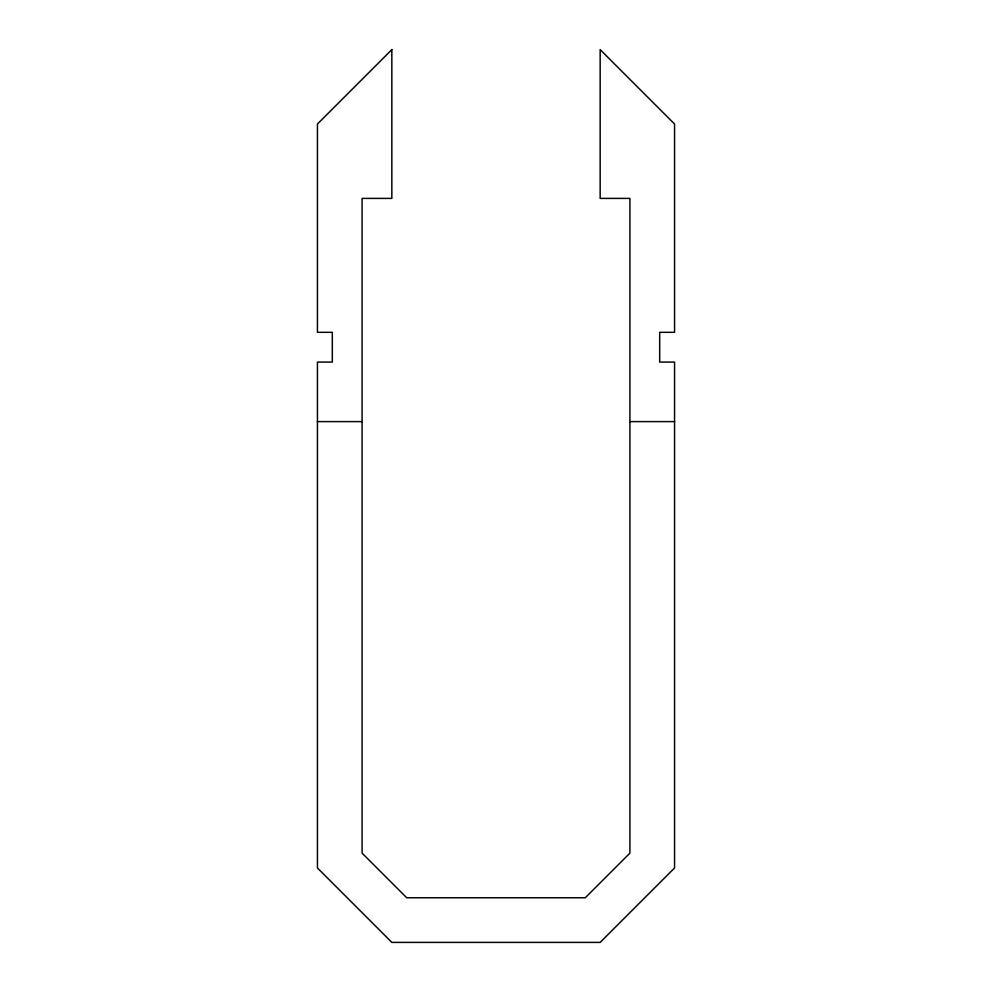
<?xml version="1.0" encoding="UTF-8"?>
<svg xmlns="http://www.w3.org/2000/svg" width="992" height="992" viewBox="0 0 992 992"><rect width="100%" height="100%" fill="white"/><g stroke="black" fill="none" stroke-linecap="round" stroke-linejoin="round"><path stroke-width="1.49" d="M317.44 421.6L362.08 421.6M629.92 421.6L674.56 421.6M391.84 49.6L317.44 124L317.44 332.32L332.32 332.32L332.32 362.08L317.44 362.08L317.44 868L391.84 942.4L600.16 942.4L674.56 868L674.56 362.08L659.68 362.08L659.68 332.32L674.56 332.32L674.56 124L600.16 49.6L600.16 198.4L629.92 198.4L629.92 853.12L585.28 897.76L406.72 897.76L362.08 853.12L362.08 198.4L391.84 198.4L391.84 49.6"/></g></svg>
